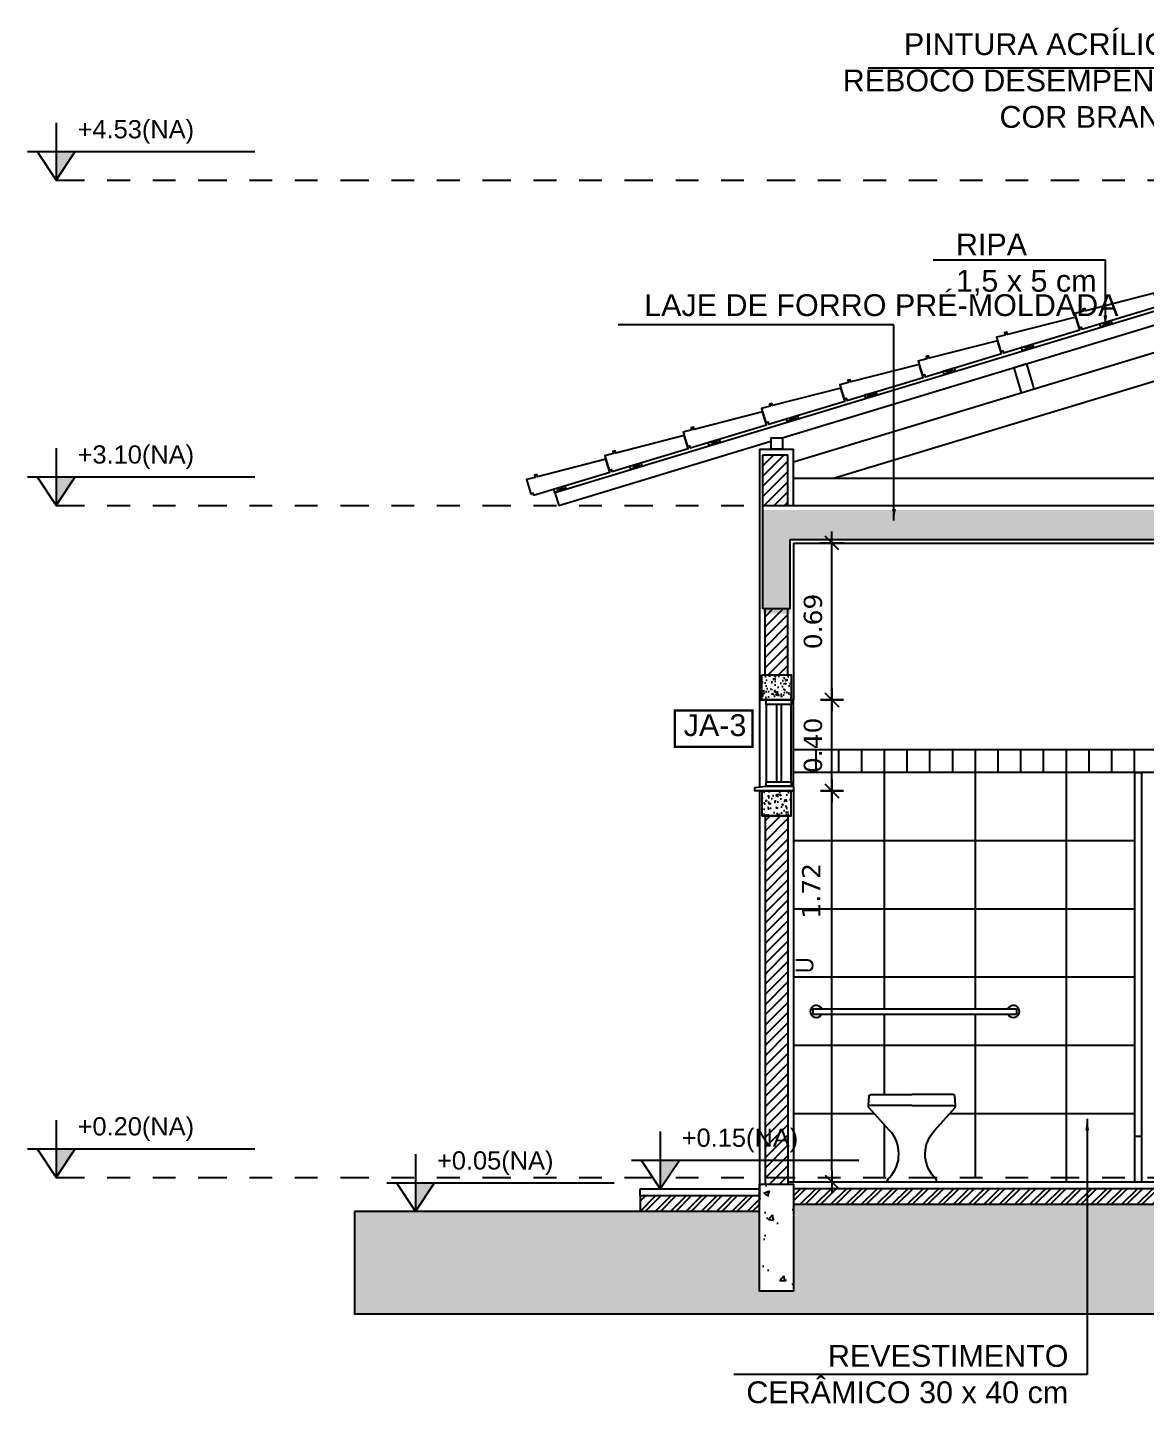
# Model space of a CAD drawing. Extents: x 12 to 194, y 116 to 198.
# Drawn here: x 29.12 to 34.03, y 174.64 to 180.7 of the extents above; entities that cross this region are included whole.
import ezdxf

# ---------------------------------------------------------------- set-up
doc = ezdxf.new("R2010")
doc.units = 0
doc.header["$LTSCALE"] = 0.005
doc.header["$PDMODE"] = 3
doc.linetypes.add('C5', pattern=[60, 50, -5, 0, -5])
doc.linetypes.add('TRAÇO-2PTOS_P', pattern=[0.625, 0.25, -0.125, 0, -0.125, 0, -0.125])
doc.layers.get('0').update_dxf_attribs({"linetype": 'CONTINUOUS'})
doc.layers.get('DEFPOINTS').update_dxf_attribs({"linetype": 'CONTINUOUS'})
for name, color, linetype in [('01', 1, 'CONTINUOUS'), ('252', 252, 'CONTINUOUS'), ('A-01', 1, 'CONTINUOUS'), ('A-BARRA', 2, 'CONTINUOUS'), ('A-DIV', 3, 'CONTINUOUS'), ('A-JANELA', 3, 'CONTINUOUS'), ('A-TELHAS', 2, 'CONTINUOUS'), ('A-WCCOZ', 7, 'CONTINUOUS'), ('AR-ESQ', 2, 'CONTINUOUS'), ('ARQ-ALV-CORTE', 5, 'CONTINUOUS'), ('ARQ-CTA-1_050', 1, 'CONTINUOUS'), ('ARQ-EXO-1_100', 251, 'C5'), ('ARQ-HTC', 9, 'CONTINUOUS'), ('ARQ-PIS-CORTE', 2, 'CONTINUOUS'), ('ARQ-SMB-1_050', 1, 'CONTINUOUS'), ('ARQ-SMB-1_100', 1, 'CONTINUOUS'), ('ARQ-TLH-VISTA1', 2, 'CONTINUOUS'), ('ARQ-TXT-1_075', 2, 'CONTINUOUS'), ('ESQUADRIA', 2, 'CONTINUOUS'), ('L_DECA', 7, 'CONTINUOUS'), ('MADEIRAMENTO', 2, 'CONTINUOUS'), ('SIM', 1, 'CONTINUOUS')]:
    doc.layers.add(name, color=color, linetype=linetype)
doc.styles.add('ESC-50-A20', font='arial.ttf', dxfattribs={"height": 0.1})
doc.styles.add('FNDE Texto Cota 0025', font='verdana.ttf', dxfattribs={"height": 0.04})
doc.styles.add('FNDE Texto Cota 0050', font='verdana.ttf', dxfattribs={"height": 0.08})
doc.dimstyles.new('FNDE 1-0025', dxfattribs={"dimscale": 5, "dimtxt": 0.04, "dimasz": 0.01, "dimexe": 0.15, "dimexo": 0.15, "dimgap": 0.005, "dimtad": 1, "dimzin": 1, "dimdsep": 46, "dimtxsty": 'FNDE Texto Cota 0025', "dimblk": 'tic', "dimcen": 0.015, "dimdle": 0.15, "dimse1": 1, "dimse2": 1, "dimclrd": 251, "dimclre": 251, "dimclrt": 256, "dimaunit": 1, "dimadec": 3, "dimazin": 0, "dimtfac": 1, "dimtix": 1, "dimtmove": 2, "dimatfit": 3, "dimfxl": 0.15, "dimtvp": 1, "dimtolj": 1, "dimtzin": 0, "dimarcsym": 0})
doc.dimstyles.new('FNDE 1-0050', dxfattribs={"dimscale": 5, "dimtxt": 0.08, "dimasz": 0.01, "dimexe": 0.15, "dimexo": 0.15, "dimgap": 0.01, "dimtad": 1, "dimzin": 1, "dimdsep": 46, "dimtxsty": 'FNDE Texto Cota 0050', "dimblk": 'tic', "dimcen": 0.015, "dimdle": 0.15, "dimse1": 1, "dimse2": 1, "dimclrd": 251, "dimclre": 251, "dimclrt": 256, "dimaunit": 1, "dimadec": 3, "dimazin": 0, "dimtfac": 1, "dimtix": 1, "dimtmove": 2, "dimatfit": 3, "dimfxl": 0.15, "dimtvp": 1, "dimtolj": 1, "dimtzin": 0, "dimarcsym": 0})
pattern_1 = [(50, (84.715, 34.55552), (0.25505854, -0.02231472), [0.02667, -0.29337]), (355, (84.715, 34.55552), (-0.0493408, 0.2674796), [0.021336, -0.2346968]), (100.45144, (84.73625, 34.55366), (0.20571775, 0.24516485), [0.022666, -0.24932634]), (46.1842, (84.715, 34.62664), (0.37951066, -0.05885926), [0.040005, -0.440055]), (96.63556, (84.74662, 34.62174), (0.3323658, 0.3463966), [0.033999, -0.3739899]), (351.18415, (84.715, 34.62664), (0.3323658, 0.3463966), [0.032004, -0.3520436]), (21, (84.75056, 34.60886), (0.21226015, -0.14317128), [0.02667, -0.29337]), (326, (84.75056, 34.60886), (0.08652284, 0.25786315), [0.021336, -0.234696]), (71.45144, (84.76824, 34.59693), (0.298783, 0.11469188), [0.022666, -0.2493259]), (37.5, (84.715, 34.55552), (0.004324045, 0.118377054), [0, -0.2318512, 0, -0.238252, 0, -0.235585]), (7.5, (84.715, 34.55552), (0.09354753, 0.1402528), [0, -0.1358392, 0, -0.2265172, 0, -0.089789]), (327.5, (84.6357, 34.55552), (0.189826833, -0.00802024), [0, -0.0889, 0, -0.277368, 0, -0.368046]), (317.5, (84.60014, 34.55552), (0.20738085, 0.03559709), [0, -0.11557, 0, -0.1842008, 0, -0.261366])]
pattern_2 = [(45, (84.714996, 34.55552), (-0.02245064, 0.02245064), [])]
pattern_3 = [(45, (84.714996, 34.55552), (-0.03367596, 0.03367596), []), (45, (84.737447, 34.55552), (-0.03367596, 0.03367596), [])]

# ---------------------------------------------------------------- blocks, each defined once
blk = doc.blocks.new('T2')
at = {"linetype": 'Continuous'}
blk.add_lwpolyline([(0, 0.0594), (0.31, 0.073), (0.3096, 0.083), (0.3196, 0.0834), (0.32, 0.0734), (0.36, 0.075), (0.36, 0.0099), (0.35, 0.0099), (0.35, 0), (0, 0), (0.0001, 0.0594)], dxfattribs=at)
blk = doc.blocks.new('tic')
at = {"color": 251}
for p, q in [((-1, 0), (1, 0)), ((0, -1), (0, 1))]:
    blk.add_line(p, q, dxfattribs=at)
blk.add_line((-0.6, -0.6), (0.6, 0.6))
blk = doc.blocks.new('*D29')
at = {"layer": 'ARQ-CTA-1_050', "color": 251, "lineweight": -2, "transparency": 16777216}
blk.add_line((32.6541, 177.7891), (32.6541, 178.3791), dxfattribs=at)
at = {"layer": 'DEFPOINTS', "color": 0, "transparency": 16777216}
for p in [(32.565, 178.4291), (32.6541, 178.4291), (32.565, 177.7391)]:
    blk.add_point(p, dxfattribs=at)
at = {"layer": 'ARQ-CTA-1_050', "color": 251, "lineweight": -2, "transparency": 16777216, "xscale": 0.05, "yscale": 0.05, "zscale": 0.05}
for p, rotation in [((32.6541, 178.4291), 90), ((32.6541, 177.7391), 270)]:
    blk.add_blockref('tic', p, dxfattribs=dict(at, rotation=rotation))
at = {"layer": 'ARQ-CTA-1_050', "transparency": 16777216, "insert": (32.5708, 178.0841), "char_height": 0.08, "attachment_point": 5, "rotation": 90, "style": 'FNDE Texto Cota 0050'}
blk.add_mtext('\\A1;0.69', dxfattribs=at)
blk = doc.blocks.new('*D94')
at = {"layer": 'ARQ-CTA-1_050', "color": 251, "lineweight": -2, "transparency": 16777216}
blk.add_line((32.6541, 177.3891), (32.6541, 177.6891), dxfattribs=at)
at = {"layer": 'DEFPOINTS', "color": 0, "transparency": 16777216}
for p in [(32.485, 177.7391), (32.6541, 177.7391), (32.485, 177.3391)]:
    blk.add_point(p, dxfattribs=at)
at = {"layer": 'ARQ-CTA-1_050', "color": 251, "lineweight": -2, "transparency": 16777216, "xscale": 0.05, "yscale": 0.05, "zscale": 0.05}
for p, rotation in [((32.6541, 177.7391), 90), ((32.6541, 177.3391), 270)]:
    blk.add_blockref('tic', p, dxfattribs=dict(at, rotation=rotation))
at = {"layer": 'ARQ-CTA-1_050', "transparency": 16777216, "insert": (32.5708, 177.5391), "char_height": 0.08, "attachment_point": 5, "rotation": 90, "style": 'FNDE Texto Cota 0050'}
blk.add_mtext('\\A1;0.40', dxfattribs=at)
blk = doc.blocks.new('*D95')
at = {"layer": 'ARQ-CTA-1_050', "color": 251, "lineweight": -2, "transparency": 16777216}
blk.add_line((32.6541, 175.6691), (32.6541, 177.2891), dxfattribs=at)
at = {"layer": 'DEFPOINTS', "color": 0, "transparency": 16777216}
for p in [(32.485, 177.3391), (32.6541, 177.3391), (32.485, 175.6191)]:
    blk.add_point(p, dxfattribs=at)
at = {"layer": 'ARQ-CTA-1_050', "color": 251, "lineweight": -2, "transparency": 16777216, "xscale": 0.05, "yscale": 0.05, "zscale": 0.05}
for p, rotation in [((32.6541, 177.3391), 90), ((32.6541, 175.6191), 270)]:
    blk.add_blockref('tic', p, dxfattribs=dict(at, rotation=rotation))
at = {"layer": 'ARQ-CTA-1_050', "transparency": 16777216, "insert": (32.5625, 176.8994), "char_height": 0.08, "attachment_point": 5, "rotation": 90, "style": 'FNDE Texto Cota 0050'}
blk.add_mtext('\\A1;1.72', dxfattribs=at)
blk = doc.blocks.new('RAV11')
at = {"layer": 'L_DECA'}
blk.add_line((-10.29, 0), (10.29, 0), dxfattribs=at)
at = {"layer": 'L_DECA', "color": 7}
for points in [[(-10.29, 0), (-10.36, 0), (-10.36, 0), (-10.58, 0.07), (-10.8, 0.29), (-10.87, 0.51), (-10.72, 0.8), (-10.29, 1.46), (-10.29, 1.46), (-10.21, 1.6), (-10.07, 1.68), (-9.99, 1.82), (-9.92, 1.9), (-9.92, 1.9), (-8.9, 3.06), (-8.1, 4.23), (-7.37, 5.47), (-6.78, 6.78), (-6.35, 8.17), (-5.98, 9.56), (-5.84, 10.94), (-5.76, 12.33), (-5.84, 13.79), (-6.05, 15.17), (-6.35, 16.56), (-6.86, 17.87), (-7.44, 19.18), (-8.17, 20.42), (-9.05, 21.66), (-10.07, 22.76), (-18.89, 32.68), (-18.89, 32.68), (-18.97, 32.9), (-19.04, 33.19), (-19.11, 33.41), (-19.11, 33.63), (-18.75, 37.79), (-18.75, 37.79), (-18.67, 38.08), (-18.45, 38.22), (-18.31, 38.37), (-18.02, 38.44), (0, 38.44)], [(10.29, 0), (10.36, 0), (10.36, 0), (10.65, 0.07), (10.8, 0.29), (10.87, 0.51), (10.8, 0.8), (10.29, 1.46), (10.29, 1.46), (10.21, 1.6), (10.14, 1.68), (9.99, 1.82), (9.92, 1.9), (9.92, 1.9), (8.97, 3.06), (8.1, 4.23), (7.37, 5.47), (6.78, 6.78), (6.35, 8.17), (6.05, 9.56), (5.84, 10.94), (5.84, 12.33), (5.91, 13.79), (6.13, 15.17), (6.42, 16.56), (6.93, 17.87), (7.51, 19.18), (8.24, 20.42), (9.12, 21.66), (10.14, 22.76), (18.97, 32.68), (18.97, 32.68), (19.04, 32.9), (19.11, 33.19), (19.11, 33.41), (19.11, 33.63), (18.82, 37.79), (18.82, 37.79), (18.75, 38.08), (18.6, 38.22), (18.38, 38.37), (18.09, 38.44), (0, 38.44)]]:
    blk.add_lwpolyline(points, dxfattribs=at)
at = {"layer": 'L_DECA', "color": 1}
for points in [[(0, 33.63), (-19.11, 33.63)], [(0, 33.63), (19.11, 33.63)]]:
    blk.add_lwpolyline(points, dxfattribs=at)
blk = doc.blocks.new('FNDE-Nível Corte-1_050')
blk.add_hatch(color=251).paths.add_polyline_path([(140.6568, -0.1868), (140.7408, -0.1868), (140.6568, -0.3128)])
at = {"color": 251}
for p, q in [((140.6568, -0.0608), (140.6568, -0.3128)), ((140.5308, -0.1868), (141.5308, -0.1868))]:
    blk.add_line(p, q, dxfattribs=at)
blk.add_lwpolyline([(140.5728, -0.1868), (140.6568, -0.3128), (140.7408, -0.1868)], dxfattribs=at)

msp = doc.modelspace()

# ---------------------------------------------------------------- hatches: boundary and pattern name
at = {"layer": 'ARQ-HTC'}
h = msp.add_hatch(dxfattribs=at)
h.set_pattern_fill('ANSI31', color=251, scale=0.01, style=0)
h.set_pattern_definition(pattern_2)
h.paths.add_polyline_path([(32.46, 178.817), (32.35, 178.817), (32.35, 178.5941), (32.46, 178.5941)])
h = msp.add_hatch(dxfattribs=at)
h.set_pattern_fill('AR-CONC', color=251, scale=0.0014, style=0)
h.set_pattern_definition(pattern_1)
h.paths.add_polyline_path([(38.585, 178.5741), (32.35, 178.5741), (32.35, 178.1191), (32.47, 178.1191), (32.47, 178.4441), (36.95, 178.4441), (36.95, 178.1191), (37.07, 178.1191), (37.07, 178.4441), (38.485, 178.4441), (38.485, 178.1441), (38.585, 178.1441)])
h = msp.add_hatch(dxfattribs=at)
h.set_pattern_fill('ANSI31', color=251, scale=0.01, style=0)
h.set_pattern_definition(pattern_2)
h.paths.add_polyline_path([(32.46, 178.1391), (32.36, 178.1391), (32.36, 177.8491), (32.46, 177.8491)])
h = msp.add_hatch(dxfattribs=at)
h.set_pattern_fill('AR-CONC', color=256, scale=0.0003, style=0)
h.set_pattern_definition([(50, (32.335497, 176.98911), (0.0546554, -0.0047817), [0.005715, -0.062865]), (355, (32.335497, 176.98911), (-0.010573, 0.057317), [0.004572, -0.050292]), (100.451, (32.34005, 176.98871), (0.0440828, 0.052535), [0.004857, -0.053427]), (46.184, (32.3355, 177.00435), (0.0813237, -0.0126127), [0.0085725, -0.0942975]), (96.636, (32.34227, 177.0033), (0.071221, 0.074228), [0.0072855, -0.0801405]), (351.184, (32.3355, 177.00435), (0.071221, 0.0742275), [0.006858, -0.075438]), (21, (32.343117, 177.00054), (0.0454845, -0.0306797), [0.005715, -0.062865]), (326, (32.343117, 177.00054), (0.0185406, 0.0552564), [0.004572, -0.050292]), (71.4514, (32.346907, 176.997984), (0.064025, 0.024577), [0.004857, -0.053427]), (37.5, (32.335497, 176.98911), (0.0009266, 0.0253665), [0, -0.0496824, 0, -0.051054, 0, -0.0504825]), (7.5, (32.335497, 176.98911), (0.0200459, 0.0300542), [0, -0.0291084, 0, -0.0485394, 0, -0.0192405]), (327.5, (32.318504, 176.98911), (0.0406772, -0.0017186), [0, -0.01905, 0, -0.059436, 0, -0.078867]), (317.5, (32.310884, 176.98911), (0.0444388, 0.007628), [0, -0.024765, 0, -0.0394716, 0, -0.056007])])
h.paths.add_polyline_path([(32.475, 177.7391), (32.345, 177.7391), (32.345, 177.8491), (32.475, 177.8491)])
h = msp.add_hatch(dxfattribs=at)
h.set_pattern_fill('AR-CONC', color=256, scale=0.0003, style=0)
h.set_pattern_definition([(50, (32.335497, 177.22911), (0.054655, -0.004782), [0.005715, -0.062865]), (355, (32.335497, 177.22911), (-0.010573, 0.057317), [0.004572, -0.050292]), (100.45, (32.34005, 177.22871), (0.044083, 0.052535), [0.004857, -0.053427]), (46.184, (32.3355, 177.24435), (0.081324, -0.012613), [0.008572, -0.094297]), (96.636, (32.34227, 177.2433), (0.07122, 0.074228), [0.007285, -0.08014]), (351.184, (32.3355, 177.24435), (0.07122, 0.074228), [0.006858, -0.075438]), (21, (32.343117, 177.24054), (0.045484, -0.03068), [0.005715, -0.062865]), (326, (32.343117, 177.24054), (0.01854, 0.055256), [0.004572, -0.050292]), (71.45, (32.346907, 177.237984), (0.064025, 0.024577), [0.004857, -0.053427]), (37.5, (32.335497, 177.22911), (0.0009266, 0.0253665), [0, -0.0496824, 0, -0.051054, 0, -0.0504825]), (7.5, (32.335497, 177.22911), (0.020046, 0.030054), [0, -0.0291084, 0, -0.0485394, 0, -0.0192405]), (327.5, (32.318504, 177.22911), (0.0406772, -0.0017186), [0, -0.01905, 0, -0.059436, 0, -0.078867]), (317.5, (32.310884, 177.22911), (0.044439, 0.007628), [0, -0.024765, 0, -0.0394716, 0, -0.056007])])
h.paths.add_polyline_path([(32.475, 177.3391), (32.345, 177.3391), (32.345, 177.2291), (32.475, 177.2291)])
h = msp.add_hatch(dxfattribs=at)
h.set_pattern_fill('ANSI31', color=251, scale=0.01, style=0)
h.set_pattern_definition(pattern_2)
h.paths.add_polyline_path([(32.46, 177.2291), (32.36, 177.2291), (32.36, 175.6091), (32.46, 175.6091)])
h = msp.add_hatch(dxfattribs=at)
h.set_pattern_fill('AR-CONC', color=251, scale=0.0014, style=0)
h.set_pattern_definition(pattern_1)
h.paths.add_polyline_path([(32.485, 175.6091), (32.335, 175.6091), (32.335, 175.1391), (32.485, 175.1391)])
h = msp.add_hatch(dxfattribs=at)
h.set_pattern_fill('ANSI32', color=251, scale=0.005, style=0)
h.set_pattern_definition(pattern_3)
h.paths.add_polyline_path([(36.935, 175.5891), (32.485, 175.5891), (32.485, 175.5191), (36.935, 175.5191)])
h = msp.add_hatch(dxfattribs=at)
h.set_pattern_fill('EARTH', color=252, scale=0.02, angle=45, style=0)
h.set_pattern_definition([(45, (84.715, 34.55552), (1e-17, 0.17960512), [0.127, -0.127]), (45, (84.68132, 34.5892), (1e-17, 0.17960512), [0.127, -0.127]), (45, (84.64764, 34.62287), (1e-17, 0.17960512), [0.127, -0.127]), (135, (84.64764, 34.64532), (-0.17960512, 1e-17), [0.127, -0.127]), (135, (84.68132, 34.679), (-0.17960512, 1e-17), [0.127, -0.127]), (135, (84.715, 34.71267), (-0.17960512, 1e-17), [0.127, -0.127])])
h.paths.add_polyline_path([(40.023, 175.4891), (38.635, 175.4891), (38.635, 175.1391), (38.435, 175.1391), (38.435, 175.5391), (37.085, 175.5391), (37.085, 175.1391), (36.935, 175.1391), (36.935, 175.5191), (32.485, 175.5191), (32.485, 175.1391), (32.335, 175.1391), (32.335, 175.4891), (30.5547, 175.4891), (30.5547, 175.0391), (40.023, 175.0391)])
h = msp.add_hatch(dxfattribs=at)
h.set_pattern_fill('ANSI32', color=251, scale=0.005, style=0)
h.set_pattern_definition(pattern_3)
h.paths.add_polyline_path([(32.335, 175.5591), (31.81, 175.5591), (31.81, 175.4891), (32.335, 175.4891)])

# ---------------------------------------------------------------- linework, layer by layer
at = {"color": 5}
for p, q in [((31.435, 178.6515), (35.4725, 179.874)), ((32.435, 178.8916), (35.4725, 179.8114)), ((31.4524, 178.5941), (32.385, 178.8765)), ((31.435, 178.6515), (31.4524, 178.5941))]:
    msp.add_line(p, q, dxfattribs=at)
at = {"color": 3}
for points in [[(33.4867, 179.0901), (33.5441, 179.1075), (33.5108, 179.2174), (33.4534, 179.2)], [(32.4363, 178.842), (32.3863, 178.842), (32.3863, 178.892), (32.4363, 178.892)]]:
    msp.add_lwpolyline(points, close=True, dxfattribs=at)
at = {"layer": '01'}
for p, q in [((32.335, 178.842), (32.335, 177.7391)), ((32.335, 178.842), (32.485, 178.842)), ((32.485, 178.5941), (32.485, 178.842)), ((32.485, 178.4291), (36.935, 178.4291)), ((32.485, 178.4291), (32.485, 177.7391)), ((32.485, 177.7391), (32.335, 177.7391)), ((32.335, 177.3391), (32.335, 175.5391)), ((32.335, 177.3391), (32.485, 177.3391)), ((32.485, 177.3391), (32.485, 175.6191))]:
    msp.add_line(p, q, dxfattribs=at)
at = {"layer": '01', "color": 251}
for p, q in [((32.335, 177.7391), (32.335, 177.3559)), ((32.485, 177.3591), (32.485, 177.7391)), ((32.485, 177.4391), (32.485, 177.5391))]:
    msp.add_line(p, q, dxfattribs=at)
at = {"layer": '252'}
for p, q in [((36.935, 177.5191), (32.485, 177.5191)), ((32.585, 177.4191), (32.585, 177.5191)), ((32.685, 177.4191), (32.685, 177.5191)), ((32.785, 177.4191), (32.785, 177.5191)), ((32.885, 176.3802), (32.885, 177.5191)), ((32.985, 177.4191), (32.985, 177.5191)), ((33.085, 177.4191), (33.085, 177.5191)), ((33.185, 177.4191), (33.185, 177.5191)), ((33.285, 176.3802), (33.285, 177.5191)), ((33.385, 177.4191), (33.385, 177.5191)), ((33.485, 177.4191), (33.485, 177.5191)), ((33.585, 177.4191), (33.585, 177.5191)), ((33.685, 175.6191), (33.685, 177.5191)), ((33.785, 177.4191), (33.785, 177.5191)), ((33.885, 177.4191), (33.885, 177.5191)), ((33.985, 177.4191), (33.985, 177.5191)), ((36.935, 177.4191), (32.485, 177.4191)), ((33.985, 177.1191), (32.485, 177.1191)), ((33.985, 176.8191), (32.485, 176.8191)), ((33.985, 176.5191), (32.485, 176.5191)), ((32.885, 176.0035), (32.885, 176.3552)), ((33.285, 175.6391), (33.285, 176.3552)), ((33.985, 176.2191), (32.485, 176.2191)), ((32.8407, 175.9191), (32.485, 175.9191)), ((32.885, 175.6391), (32.885, 175.8733)), ((33.985, 175.9191), (33.1716, 175.9191))]:
    msp.add_line(p, q, dxfattribs=at)
at = {"layer": 'A-01'}
for p, q in [((34.845, 177.4191), (34.015, 177.4191)), ((33.985, 175.8191), (33.985, 175.6191)), ((34.015, 175.8191), (34.015, 175.6191))]:
    msp.add_line(p, q, dxfattribs=at)
at = {"layer": 'A-BARRA'}
for p, q in [((32.5475, 176.5937), (32.495, 176.5937)), ((32.5475, 176.5487), (32.495, 176.5487))]:
    msp.add_line(p, q, dxfattribs=at)
msp.add_arc((32.5475, 176.5712), 0.0225, 270, 90, dxfattribs=at)
at = {"layer": 'A-DIV'}
for p, q in [((33.985, 177.4191), (33.985, 175.8191)), ((33.985, 177.4191), (34.015, 177.4191)), ((34.015, 177.4191), (34.015, 175.8191)), ((34.015, 175.8191), (33.985, 175.8191))]:
    msp.add_line(p, q, dxfattribs=at)
at = {"layer": 'A-JANELA'}
for p, q in [((32.335, 177.7391), (32.485, 177.7391)), ((32.335, 177.3391), (32.485, 177.3391))]:
    msp.add_line(p, q, dxfattribs=at)
at = {"layer": 'A-WCCOZ', "color": 1}
for p, q in [((32.5717, 176.3802, -3.8093), (33.4654, 176.3802, -3.8093)), ((32.5717, 176.3552, -3.8093), (32.5717, 176.3802, -3.8093)), ((33.4654, 176.3552, -3.8093), (32.5717, 176.3552, -3.8093)), ((33.4654, 176.3802, -3.8093), (33.4654, 176.3552, -3.8093))]:
    msp.add_line(p, q, dxfattribs=at)
for centre, start, end in [((32.585, 176.3691, -1.8093), 24.83211, 328.05371), ((33.4521, 176.3691, -1.8093), 211.94629, 155.16789)]:
    msp.add_arc(centre, 0.0263, start, end, dxfattribs=at)
at = {"layer": 'AR-ESQ', "color": 1}
for p, q in [((32.365, 177.7191), (32.365, 177.3791)), ((32.41, 177.7191), (32.41, 177.3791)), ((32.43, 177.7191), (32.43, 177.3791)), ((32.475, 177.3791), (32.475, 177.7191))]:
    msp.add_line(p, q, dxfattribs=at)
at = {"layer": 'AR-ESQ'}
msp.add_line((32.465, 177.2291), (32.355, 177.2291), dxfattribs=at)
for points in [[(32.365, 177.7191), (32.365, 177.7391), (32.475, 177.7391), (32.475, 177.7191)], [(32.365, 177.3591), (32.365, 177.3791), (32.475, 177.3791), (32.475, 177.3591)]]:
    msp.add_lwpolyline(points, close=True, dxfattribs=at)
at = {"layer": 'ARQ-ALV-CORTE'}
for p, q in [((32.35, 178.1391), (32.35, 178.817)), ((32.35, 178.817), (32.46, 178.817)), ((32.46, 178.5941), (32.46, 178.817)), ((32.35, 178.5941), (38.585, 178.5941)), ((32.47, 178.5941), (36.95, 178.5941)), ((32.47, 178.4441), (36.95, 178.4441)), ((32.47, 178.1391), (32.47, 178.4441)), ((32.47, 178.1391), (32.35, 178.1391)), ((32.36, 177.8491), (32.36, 178.1391)), ((32.46, 177.8491), (32.46, 178.1391)), ((32.36, 177.2291), (32.36, 175.6091)), ((32.46, 177.2291), (32.46, 175.6091)), ((36.935, 175.5891), (32.485, 175.5891)), ((31.81, 175.5591), (31.81, 175.4891)), ((31.81, 175.5591), (32.335, 175.5591)), ((36.935, 175.5191), (32.485, 175.5191)), ((32.335, 175.4891), (30.5547, 175.4891))]:
    msp.add_line(p, q, dxfattribs=at)
for points in [[(32.345, 177.8491), (32.475, 177.8491), (32.475, 177.7391), (32.345, 177.7391)], [(32.345, 177.2291), (32.475, 177.2291), (32.475, 177.3391), (32.345, 177.3391)], [(32.335, 175.6091), (32.485, 175.6091), (32.485, 175.1391), (32.335, 175.1391)]]:
    msp.add_lwpolyline(points, close=True, dxfattribs=at)
at = {"layer": 'ARQ-EXO-1_100', "color": 252, "linetype": 'TRAÇO-2PTOS_P', "ltscale": 100}
for p, q in [((29.2419, 180.0247), (40.023, 180.0247)), ((29.2419, 178.5941), (40.023, 178.5941)), ((29.2419, 175.6391), (40.023, 175.6391))]:
    msp.add_line(p, q, dxfattribs=at)
at = {"layer": 'ARQ-HTC', "color": 252}
msp.add_lwpolyline([(30.5547, 175.4891), (30.5547, 175.0391), (40.023, 175.0391), (40.023, 175.4891)], dxfattribs=at)
at = {"layer": 'ARQ-PIS-CORTE'}
for p, q in [((31.81, 175.5891), (32.335, 175.5891)), ((31.81, 175.5591), (31.81, 175.5891)), ((32.46, 175.6191), (36.96, 175.6191))]:
    msp.add_line(p, q, dxfattribs=at)
at = {"layer": 'ARQ-SMB-1_100', "color": 252, "ltscale": 10, "const_width": 0.0107}
msp.add_lwpolyline([(31.9632, 177.5329), (32.3041, 177.5329), (32.3041, 177.6929), (31.9632, 177.6929)], close=True, dxfattribs=at)
at = {"layer": 'ARQ-TLH-VISTA1'}
for p, q in [((32.485, 178.7868), (35.4425, 179.6823)), ((32.6614, 178.7141), (35.4725, 179.5653)), ((32.485, 178.7141), (38.485, 178.7141))]:
    msp.add_line(p, q, dxfattribs=at)
at = {"layer": 'ESQUADRIA'}
msp.add_line((32.475, 177.3591), (32.475, 177.3591), dxfattribs=at)
msp.add_lwpolyline([(32.335, 177.3391), (32.315, 177.3391), (32.315, 177.3537), (32.365, 177.3591), (32.475, 177.3591), (32.485, 177.3591), (32.485, 177.3391)], close=True, dxfattribs=at)
at = {"layer": 'MADEIRAMENTO', "color": 1}
for p, q in [((33.8849, 179.3943), (33.8327, 179.3932)), ((33.8808, 179.4078), (33.8373, 179.3789)), ((33.5403, 179.2899), (33.4881, 179.2889)), ((33.5362, 179.3034), (33.4927, 179.2746)), ((33.1917, 179.1991), (33.1482, 179.1703)), ((33.1958, 179.1856), (33.1436, 179.1845)), ((32.8512, 179.0813), (32.799, 179.0802)), ((32.8471, 179.0948), (32.8036, 179.0659)), ((32.5067, 178.977), (32.4545, 178.9759)), ((32.5026, 178.9905), (32.4591, 178.9616)), ((32.1621, 178.8726), (32.1099, 178.8716)), ((32.158, 178.8861), (32.1145, 178.8573)), ((31.8135, 178.7818), (31.77, 178.753)), ((31.8176, 178.7683), (31.7654, 178.7672)), ((31.4826, 178.6669), (31.4304, 178.6658)), ((31.4785, 178.6804), (31.435, 178.6515))]:
    msp.add_line(p, q, dxfattribs=at)
for points in [[(33.8329, 179.3933), (33.8808, 179.4078), (33.8851, 179.3934), (33.8373, 179.3789)], [(33.4884, 179.289), (33.5362, 179.3034), (33.5406, 179.2891), (33.4927, 179.2746)], [(33.1438, 179.1846), (33.1917, 179.1991), (33.196, 179.1848), (33.1482, 179.1703)], [(32.7993, 179.0803), (32.8471, 179.0948), (32.8515, 179.0804), (32.8036, 179.0659)], [(32.4547, 178.976), (32.5026, 178.9905), (32.5069, 178.9761), (32.4591, 178.9616)], [(32.1102, 178.8716), (32.158, 178.8861), (32.1624, 178.8718), (32.1145, 178.8573)], [(31.7656, 178.7673), (31.8135, 178.7818), (31.8178, 178.7675), (31.77, 178.753)], [(31.4306, 178.6659), (31.4785, 178.6804), (31.4829, 178.666), (31.435, 178.6515)]]:
    msp.add_lwpolyline(points, close=True, dxfattribs=at)
at = {"layer": 'SIM', "color": 252}
msp.add_line((30.6752, 175.0753), (30.6752, 175.0753), dxfattribs=at)

# ---------------------------------------------------------------- block references
at = {"layer": 'A-01', "xscale": 0.01, "yscale": 0.01, "zscale": 0.01}
msp.add_blockref('RAV11', (33.0058, 175.6191), dxfattribs=at)
at = {"layer": 'A-TELHAS', "extrusion": (0, 0, -1), "zscale": -1, "rotation": 343.1542730841962}
for p in [(-34.0882, 179.4707), (-33.7437, 179.3664), (-33.3991, 179.2621), (-33.0546, 179.1577), (-32.71, 179.0534), (-32.3655, 178.9491), (-32.0209, 178.8448), (-31.6764, 178.7404)]:
    msp.add_blockref('T2', p, dxfattribs=at)
at = {"layer": 'ARQ-SMB-1_050'}
for p in [(-111.4149, 180.3374), (-111.4149, 178.9069), (-111.4149, 175.9519), (-108.7579, 175.9019), (-109.8344, 175.8019)]:
    msp.add_blockref('FNDE-Nível Corte-1_050', p, dxfattribs=at)

# ---------------------------------------------------------------- texts
at = {"layer": 'ARQ-CTA-1_050', "style": 'ESC-50-A20'}
for tag, p in [('+4.53(NA)', (29.3362, 180.2092)), ('+3.10(NA)', (29.3362, 178.7786)), ('+0.20(NA)', (29.3362, 175.8236)), ('+0.15(NA)', (31.9932, 175.7736)), ('+0.05(NA)', (30.9168, 175.6736))]:
    msp.add_attdef(tag, p, 'NA', height=0.08, dxfattribs=at)
at = {"layer": 'ARQ-TXT-1_075', "char_height": 0.096, "attachment_point": 1, "style": 'ESC-50-A20'}
for s, insert, width in [('\\pi1.0562;PINTURA ACRÍLICA SOBRE \\P\\pi0.78703;REBOCO DESEMPENADO FINO \\P\\pi0.95526;              COR BRANCO GELO', (31.9142, 180.6715), 3.26711), ('RIPA \\P1,5 x 5 cm', (33.1993, 179.7904), 1.998745), ('LAJE DE FORRO PRÉ-MOLDADA', (31.8282, 179.5235), 1.998745), ('\\pi0.47585;REVESTIMENTO\\P\\pi0.11673;CERÂMICO 30 x 40 cm', (32.1606, 174.9019), 1.998745)]:
    msp.add_mtext(s, dxfattribs=dict(at, insert=insert, width=width))
at = {"layer": 'ARQ-TXT-1_075', "style": 'ESC-50-A20'}
msp.add_attdef('JA-3', (32.002, 177.58), '', height=0.096, dxfattribs=at)

# ---------------------------------------------------------------- dimensions: what is measured, and where the dimension line sits
at = {"layer": 'ARQ-CTA-1_050'}
for base, p1, p2, picture, middle in [((32.6541, 178.4291), (32.565, 177.7391), (32.565, 178.4291), '*D29', (32.5708, 178.0841)), ((32.6541, 177.7391), (32.485, 177.3391), (32.485, 177.7391), '*D94', (32.5708, 177.5391))]:
    dim = msp.add_linear_dim(base=base, p1=p1, p2=p2, angle=90, dimstyle='FNDE 1-0050', override={"dimtad": 0}, dxfattribs=at)
    dim.commit()
    dim.dimension.update_dxf_attribs({"geometry": picture, "text_midpoint": middle})
dim = msp.add_linear_dim(base=(32.6541, 177.3391), p1=(32.485, 175.6191), p2=(32.485, 177.3391), angle=90, dimstyle='FNDE 1-0050', override={"dimtad": 0}, dxfattribs=at)
dim.commit()
dim.dimension.update_dxf_attribs({"geometry": '*D95', "text_midpoint": (32.5625, 176.8994), "dimtype": 160})

# ---------------------------------------------------------------- leaders
at = {"layer": 'ARQ-SMB-1_100'}
for points in [[(34.7652, 178.1158), (34.7652, 180.5182), (32.8137, 180.5182)], [(33.8565, 179.381), (33.8565, 179.6731), (33.0991, 179.6731)], [(32.9268, 178.5282), (32.9268, 179.3894), (31.7131, 179.3894)], [(33.7766, 175.8963), (33.7766, 174.7719), (32.222, 174.7719)]]:
    msp.add_leader(points, dimstyle='FNDE 1-0025', override={"dimtad": 0, "dimfxl": 0.025, "dimarcsym": 1}, dxfattribs=at)

doc.saveas('drawing.dxf')
